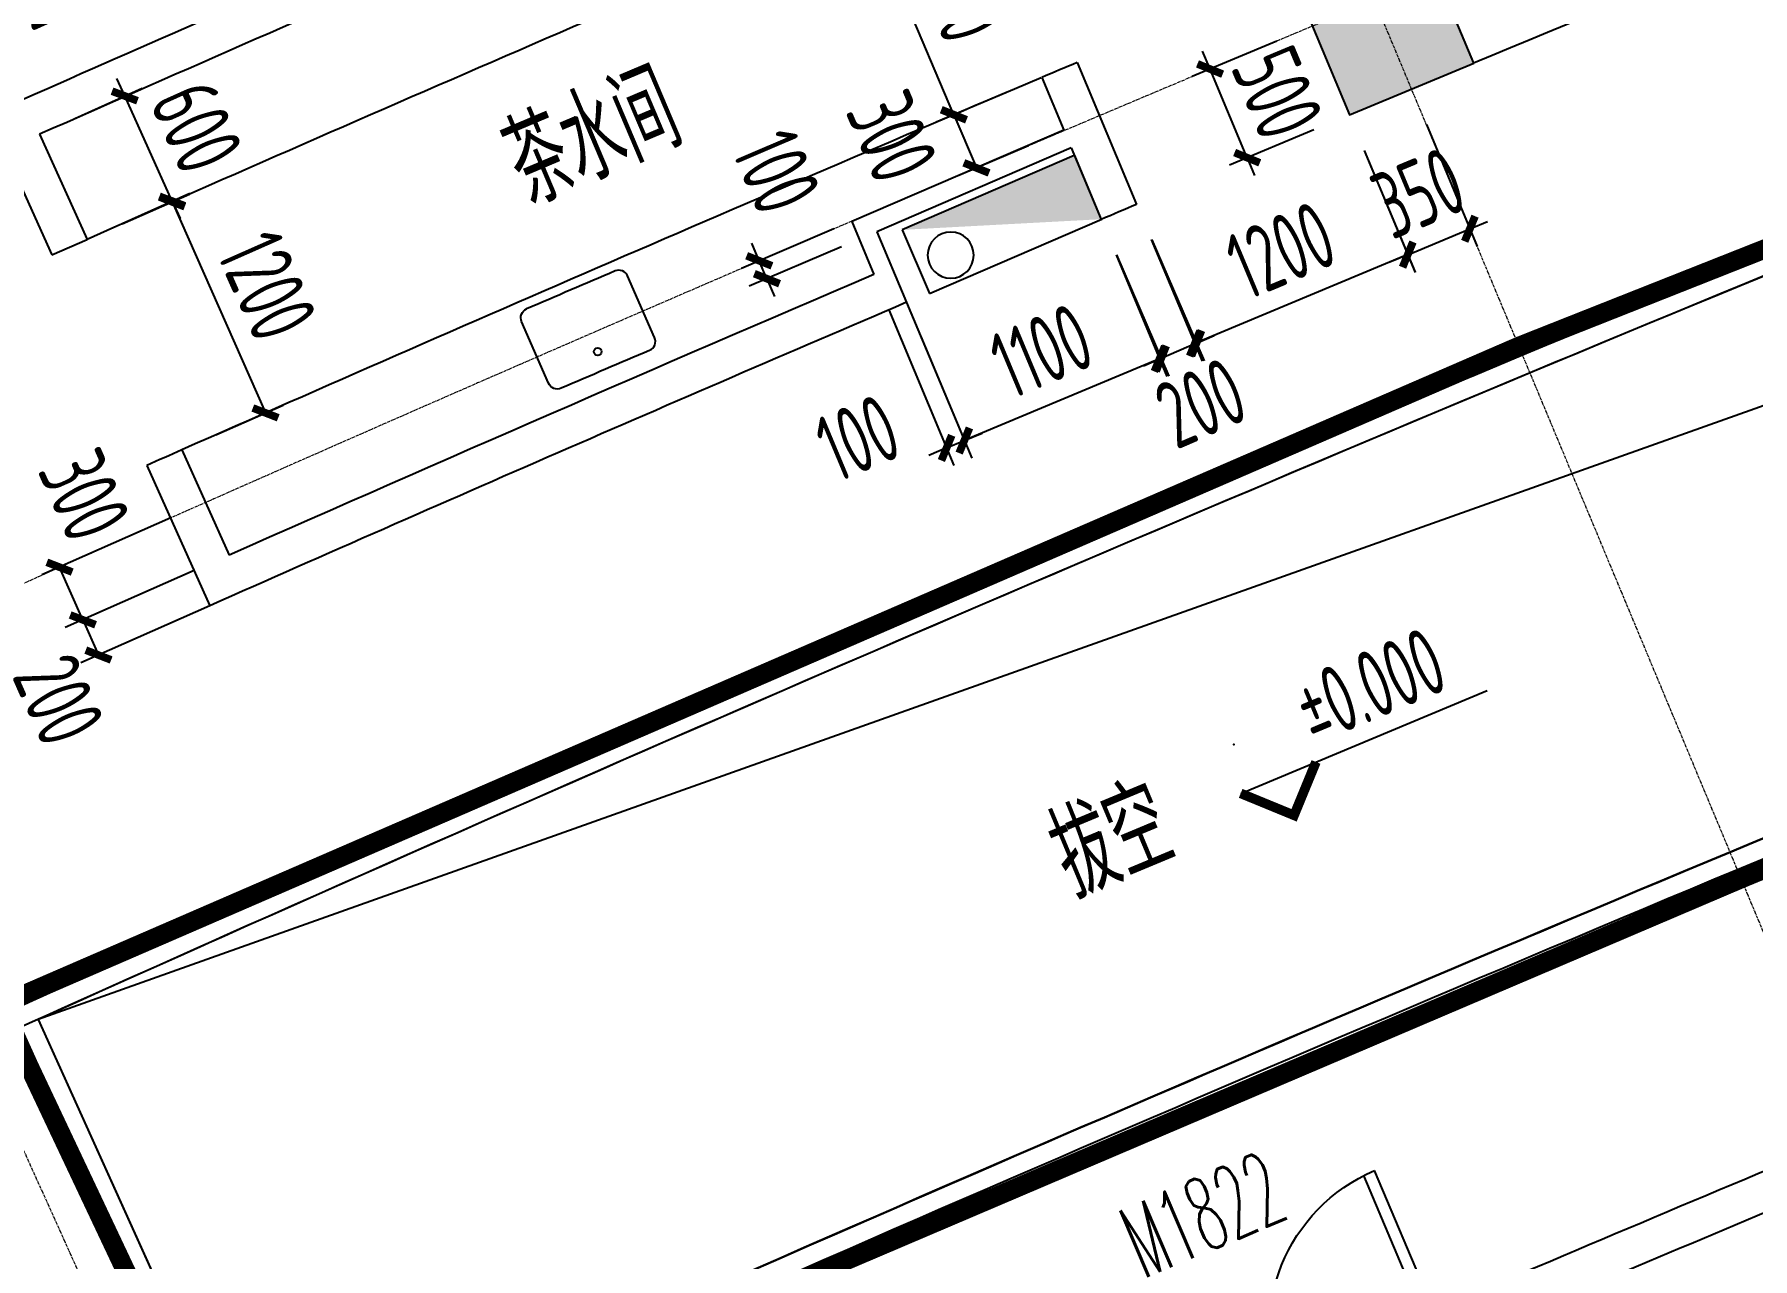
# Model space of a CAD drawing. Header units: millimetres. Extents: x 0 to 12095980, y -6694179 to 0.
# Drawn here: x 11652934 to 11661866, y -6415919 to -6409552 of the extents above; entities that cross this region are included whole.
import ezdxf
from ezdxf.enums import TextEntityAlignment as Align

# ---------------------------------------------------------------- set-up
doc = ezdxf.new("R2010")
doc.units = ezdxf.units.MM
doc.header["$LTSCALE"] = 10
for name, pattern in [('A1-RG-AXIS$0$CENTER', [50.8, 31.75, -6.35, 6.35, -6.35]), ('A1-RI-F2$0$DASHDOT', [1, 0.5, -0.25, 0, -0.25]), ('A1-RI-F2$0$HIDDEN2', [0.1875, 0.125, -0.0625])]:
    doc.linetypes.add(name, pattern=pattern)
for name, color, linetype in [('A1-RD-2F$0$A-louban', 5, 'Continuous'), ('A1-RG-AXIS$0$A-COLU-HATH', 8, 'Continuous'), ('A1-RG-AXIS$0$A-COLUMN', 7, 'Continuous'), ('A1-RG-AXIS$0$A2-RG-AXIS-150$0$A-DIMS-100', 1, 'Continuous'), ('A1-RI-F2$0$0M-防火分区、防烟分区', 30, 'A1-RI-F2$0$DASHDOT'), ('A1-RI-F2$0$0P-FE-FH-P', 41, 'A1-RI-F2$0$YJdef_FE-FH_LINE_F'), ('A1-RI-F2$0$0P-FE-HY(消火栓)', 21, 'Continuous'), ('A1-RI-F2$0$A-DIMS-1：100', 1, 'Continuous'), ('A1-RI-F2$0$A-DOOR', 32, 'Continuous'), ('A1-RI-F2$0$A-FIXT', 55, 'Continuous'), ('A1-RI-F2$0$A-FUZHUXIAN', 55, 'A1-RI-F2$0$HIDDEN2'), ('A1-RI-F2$0$A-HOLE', 2, 'Continuous'), ('A1-RI-F2$0$A-STRS-HRAL', 3, 'Continuous'), ('A1-RI-F2$0$A-SYMB', 4, 'Continuous'), ('A1-RI-F2$0$A-SYMB-NAME', 4, 'Continuous'), ('A1-RI-F2$0$A-TEXT1', 4, 'Continuous'), ('A1-RI-F2$0$A-WALL', 7, 'Continuous'), ('A1-RI-F2$0$N-SYMB-DOOR', 13, 'Continuous'), ('A1-RI-F2$0$N-SYMB-DOOR1', 13, 'Continuous'), ('A1-RI-F2$0$N-SYMB-DOOR2', 13, 'Continuous')]:
    doc.layers.add(name, color=color, linetype=linetype)
doc.layers.add('A1-RG-AXIS$0$A-GRID', color=1, linetype='A1-RG-AXIS$0$CENTER', lineweight=9)
doc.styles.add('A1-RG-AXIS$0$A2-RG-AXIS-150$0$XD2008', font='romans.shx', dxfattribs={"width": 0.7})
doc.styles.add('A1-RI-F2$0$ECADI', font='gbeitc.shx', dxfattribs={"width": 0.7, "bigfont": 'gbcbig.shx'})
doc.styles.add('A1-RI-F2$0$ECADI-SYM', font='simplex.shx', dxfattribs={"width": 0.7, "bigfont": 'hztxt.shx'})
doc.styles.add('A1-RI-F2$0$hz1', font='hzs.shx', dxfattribs={"width": 0.75, "bigfont": 'hztxt.shx'})
doc.styles.add('A1-RI-F2$0$HZTXT', font='hzs-1.shx', dxfattribs={"width": 0.7, "bigfont": 'hztxt.shx'})
doc.styles.add('A1-RI-F2$0$XD2008', font='xd-hzs.shx', dxfattribs={"width": 0.7, "bigfont": 'xd-hztxt.shx'})
doc.linetypes.add('A1-RI-F2$0$YJdef_FE-FH_LINE_F', pattern='A,4,-0.2,["F",A1-RI-F2$0$hz1,S=0.2,R=0,X=-0.1,Y=-0.1],-0.1', length=4.3)
doc.dimstyles.new('A1-RG-AXIS$0$A2-RG-AXIS-150$0$XD100', dxfattribs={"dimscale": 100, "dimtxt": 5.5, "dimasz": 1.5, "dimexe": 1, "dimexo": 2, "dimgap": 0.5, "dimtad": 1, "dimdec": 0, "dimdsep": 46, "dimtxsty": 'A1-RG-AXIS$0$A2-RG-AXIS-150$0$XD2008', "dimblk": 'A1-RG-AXIS$0$A2-RG-AXIS-150$0$_ArchTick', "dimcen": 2.5, "dimclrt": 4, "dimaunit": 1, "dimadec": 3, "dimazin": 0, "dimtfac": 1, "dimtdec": 0, "dimtix": 1, "dimtmove": 0, "dimatfit": 3, "dimfxl": 1, "dimtolj": 1, "dimtzin": 0, "dimarcsym": 0})
doc.dimstyles.new('A1-RI-F2$0$XD100$0', dxfattribs={"dimscale": 100, "dimtxt": 3.5, "dimasz": 2, "dimexe": 1, "dimexo": 2, "dimgap": 1, "dimtad": 1, "dimdec": 0, "dimdsep": 46, "dimtxsty": 'A1-RI-F2$0$XD2008', "dimblk1": 'A1-RI-F2$0$_ArchTick', "dimblk2": 'A1-RI-F2$0$_ArchTick', "dimsah": 1, "dimcen": 2.5, "dimclrd": 1, "dimclre": 1, "dimclrt": 4, "dimaunit": 1, "dimadec": 0, "dimazin": 0, "dimtfac": 1, "dimtdec": 0, "dimtix": 1, "dimtmove": 2, "dimatfit": 3, "dimfxl": 1, "dimtolj": 1, "dimtzin": 0, "dimarcsym": 0})

# ---------------------------------------------------------------- blocks, each defined once
blk = doc.blocks.new('A1-RI-F2$0$A$C18701E44')
at = {"layer": 'A1-RI-F2$0$A-FIXT'}
for points in [[(703.5, 352.4), (509.3, 643.6, 0.412128), (440.3, 657.7)], [(271.6, 8.2, -0.4126), (202.5, 22.2), (8.4, 313.4, -0.415827), (22.4, 382.9)]]:
    blk.add_lwpolyline(points, format="xyb", dxfattribs=at)
blk.add_circle((425.2, 229), 20, dxfattribs=at)
for centre, radius, start, end in [((169905.5, -257487.6), 308800, 123.283794, 123.376583), ((169905.5, -257487.6), 308350, 123.283331, 123.376225), ((661.9, 324.7), 50, 303.28333, 33.69206)]:
    blk.add_arc(centre, radius, start, end, dxfattribs=at)
blk = doc.blocks.new('A1-RI-F2$0$A1RUODIANJIAN')
at = {"layer": 'A1-RI-F2$0$A-SYMB-NAME', "linetype": 'ByBlock', "style": 'A1-RI-F2$0$XD2008', "width": 0.7}
blk.add_attdef('A1RUODIANJIAN', (11587156, -6438427.3), '', height=350, dxfattribs=at)
blk = doc.blocks.new('A1-RI-F2$0$_ArchTick')
at = {"color": 0, "linetype": 'ByBlock', "const_width": 0.4}
blk.add_lwpolyline([(-0.5, -0.5), (0.5, 0.5)], dxfattribs=at)
blk = doc.blocks.new('*D228')
at = {"layer": 'A1-RI-F2$0$A-DIMS-1：100', "color": 1, "linetype": 'ByBlock', "lineweight": -2, "transparency": 16777216}
for p, q in [((11659847.1, -6410155.9), (11660112.2, -6410789.6)), ((11658740.1, -6410618.9), (11659005.2, -6411252.7)), ((11660073.6, -6410697.4), (11658966.6, -6411160.4))]:
    blk.add_line(p, q, dxfattribs=at)
at = {"layer": 'A1-RI-F2$0$A-DIMS-1：100', "color": 1, "linetype": 'ByBlock', "lineweight": -2, "transparency": 16777216, "xscale": 100, "yscale": 100, "zscale": 100}
for p, rotation in [((11660073.6, -6410697.4), 22.6999051066917), ((11658966.6, -6411160.4), 202.6999051066917)]:
    blk.add_blockref('A1-RI-F2$0$_ArchTick', p, dxfattribs=dict(at, rotation=rotation))
at = {"layer": 'A1-RI-F2$0$A-DIMS-1：100', "color": 4, "linetype": 'ByBlock', "transparency": 16777216, "insert": (11659414, -6410675.2), "char_height": 350, "attachment_point": 5, "rotation": 22.69991, "style": 'A1-RI-F2$0$XD2008'}
blk.add_mtext('\\A1;1200', dxfattribs=at)
blk = doc.blocks.new('*D112')
at = {"layer": 'A1-RI-F2$0$A-DIMS-1：100', "color": 1, "linetype": 'ByBlock', "lineweight": -2, "transparency": 16777216}
for p, q in [((11660170, -6410021.2), (11660434.7, -6410655.7)), ((11659846.9, -6410155.9), (11660111.7, -6410790.4)), ((11660073.2, -6410698.1), (11660396.2, -6410563.4)), ((11660396.2, -6410563.4), (11660488.5, -6410524.9)), ((11660073.2, -6410698.1), (11659980.9, -6410736.6))]:
    blk.add_line(p, q, dxfattribs=at)
at = {"layer": 'A1-RI-F2$0$A-DIMS-1：100', "color": 1, "linetype": 'ByBlock', "lineweight": -2, "transparency": 16777216, "xscale": 100, "yscale": 100, "zscale": 100}
for p, rotation in [((11660396.2, -6410563.4), 202.6478681518118), ((11660073.2, -6410698.1), 22.64786815181188)]:
    blk.add_blockref('A1-RI-F2$0$_ArchTick', p, dxfattribs=dict(at, rotation=rotation))
at = {"layer": 'A1-RI-F2$0$A-DIMS-1：100', "color": 4, "linetype": 'ByBlock', "transparency": 16777216, "insert": (11660128.8, -6410377), "char_height": 350, "attachment_point": 5, "rotation": 22.64787, "style": 'A1-RI-F2$0$XD2008'}
blk.add_mtext('\\A1;350', dxfattribs=at)
blk = doc.blocks.new('*D114')
at = {"layer": 'A1-RI-F2$0$A-DIMS-1：100', "color": 1, "linetype": 'ByBlock', "lineweight": -2, "transparency": 16777216}
for p, q in [((11659392.5, -6409587.5), (11658953.4, -6409771.3)), ((11659045.7, -6409732.7), (11659007.1, -6409640.4)), ((11659238.7, -6410193.7), (11659045.7, -6409732.7)), ((11659585.4, -6410048.6), (11659146.4, -6410232.3)), ((11659238.7, -6410193.7), (11659277.3, -6410286))]:
    blk.add_line(p, q, dxfattribs=at)
at = {"layer": 'A1-RI-F2$0$A-DIMS-1：100', "color": 1, "linetype": 'ByBlock', "lineweight": -2, "transparency": 16777216, "xscale": 100, "yscale": 100, "zscale": 100}
for p, rotation in [((11659045.7, -6409732.7), 292.7129558263251), ((11659238.7, -6410193.7), 112.7129558263251)]:
    blk.add_blockref('A1-RI-F2$0$_ArchTick', p, dxfattribs=dict(at, rotation=rotation))
at = {"layer": 'A1-RI-F2$0$A-DIMS-1：100', "color": 4, "linetype": 'ByBlock', "transparency": 16777216, "insert": (11659395.9, -6409857), "char_height": 350, "attachment_point": 5, "rotation": 292.71296, "style": 'A1-RI-F2$0$XD2008'}
blk.add_mtext('\\A1;500', dxfattribs=at)
blk = doc.blocks.new('*D233')
at = {"layer": 'A1-RI-F2$0$A-DIMS-1：100', "color": 1, "linetype": 'ByBlock', "lineweight": -2, "transparency": 16777216}
for p, q in [((11657515.8, -6408751.2), (11657153.4, -6408904.9)), ((11657713.9, -6409970.6), (11657245.5, -6408865.8)), ((11657984.2, -6409856), (11657621.9, -6410009.7))]:
    blk.add_line(p, q, dxfattribs=at)
at = {"layer": 'A1-RI-F2$0$A-DIMS-1：100', "color": 1, "linetype": 'ByBlock', "lineweight": -2, "transparency": 16777216, "xscale": 100, "yscale": 100, "zscale": 100}
for p, rotation in [((11657245.5, -6408865.8), 112.9788248688541), ((11657713.9, -6409970.6), 292.9788248688541)]:
    blk.add_blockref('A1-RI-F2$0$_ArchTick', p, dxfattribs=dict(at, rotation=rotation))
at = {"layer": 'A1-RI-F2$0$A-DIMS-1：100', "color": 4, "linetype": 'ByBlock', "transparency": 16777216, "insert": (11657732.9, -6409310.9), "char_height": 350, "attachment_point": 5, "rotation": 292.97882, "style": 'A1-RI-F2$0$XD2008'}
blk.add_mtext('\\A1;1200', dxfattribs=at)
blk = doc.blocks.new('*D235')
at = {"layer": 'A1-RI-F2$0$A-DIMS-1：100', "color": 1, "linetype": 'ByBlock', "lineweight": -2, "transparency": 16777216}
for p, q in [((11657984.2, -6409856), (11657622.2, -6410009.5)), ((11657714.3, -6409970.4), (11657831.4, -6410246.8)), ((11658101.4, -6410132.4), (11657739.4, -6410285.8))]:
    blk.add_line(p, q, dxfattribs=at)
at = {"layer": 'A1-RI-F2$0$A-DIMS-1：100', "color": 1, "linetype": 'ByBlock', "lineweight": -2, "transparency": 16777216, "xscale": 100, "yscale": 100, "zscale": 100}
for p, rotation in [((11657714.3, -6409970.4), 112.9731299337247), ((11657831.4, -6410246.8), 292.9731299337247)]:
    blk.add_blockref('A1-RI-F2$0$_ArchTick', p, dxfattribs=dict(at, rotation=rotation))
at = {"layer": 'A1-RI-F2$0$A-DIMS-1：100', "color": 4, "linetype": 'ByBlock', "transparency": 16777216, "insert": (11657392.3, -6410084.4), "char_height": 350, "attachment_point": 5, "rotation": 292.97313, "style": 'A1-RI-F2$0$XD2008'}
blk.add_mtext('\\A1;300', dxfattribs=at)
blk = doc.blocks.new('*D236')
at = {"layer": 'A1-RI-F2$0$A-DIMS-1：100', "color": 1, "linetype": 'ByBlock', "lineweight": -2, "transparency": 16777216}
for p, q in [((11653764.6, -6412341.4), (11653095, -6412637.8)), ((11653845.5, -6412524.3), (11653175.9, -6412820.7)), ((11653186.4, -6412597.3), (11653267.4, -6412780.2))]:
    blk.add_line(p, q, dxfattribs=at)
at = {"layer": 'A1-RI-F2$0$A-DIMS-1：100', "color": 1, "linetype": 'ByBlock', "lineweight": -2, "transparency": 16777216, "xscale": 100, "yscale": 100, "zscale": 100}
for p, rotation in [((11653186.4, -6412597.3), 113.8754488743061), ((11653267.4, -6412780.2), 293.8754488743061)]:
    blk.add_blockref('A1-RI-F2$0$_ArchTick', p, dxfattribs=dict(at, rotation=rotation))
at = {"layer": 'A1-RI-F2$0$A-DIMS-1：100', "color": 4, "linetype": 'ByBlock', "transparency": 16777216, "insert": (11653060.7, -6413013), "char_height": 350, "attachment_point": 5, "rotation": 293.87545, "style": 'A1-RI-F2$0$XD2008'}
blk.add_mtext('\\A1;200', dxfattribs=at)
blk = doc.blocks.new('*D237')
at = {"layer": 'A1-RI-F2$0$A-DIMS-1：100', "color": 1, "linetype": 'ByBlock', "lineweight": -2, "transparency": 16777216}
for p, q in [((11653643.3, -6412067.3), (11652973.6, -6412363.6)), ((11653186.4, -6412597.3), (11653065.1, -6412323.2)), ((11653764.6, -6412341.4), (11653095, -6412637.8))]:
    blk.add_line(p, q, dxfattribs=at)
at = {"layer": 'A1-RI-F2$0$A-DIMS-1：100', "color": 1, "linetype": 'ByBlock', "lineweight": -2, "transparency": 16777216, "xscale": 100, "yscale": 100, "zscale": 100}
for p, rotation in [((11653065.1, -6412323.2), 113.8754489476685), ((11653186.4, -6412597.3), 293.8754489476685)]:
    blk.add_blockref('A1-RI-F2$0$_ArchTick', p, dxfattribs=dict(at, rotation=rotation))
at = {"layer": 'A1-RI-F2$0$A-DIMS-1：100', "color": 4, "linetype": 'ByBlock', "transparency": 16777216, "insert": (11653194.6, -6411948.4), "char_height": 350, "attachment_point": 5, "rotation": 293.87545, "style": 'A1-RI-F2$0$XD2008'}
blk.add_mtext('\\A1;300', dxfattribs=at)
blk = doc.blocks.new('*D239')
at = {"layer": 'A1-RI-F2$0$A-DIMS-1：100', "color": 1, "linetype": 'ByBlock', "lineweight": -2, "transparency": 16777216}
for p, q in [((11653144, -6409990.1), (11653495.3, -6409831.8)), ((11653404.1, -6409872.9), (11653363.1, -6409781.7)), ((11653650.4, -6410419.5), (11653404.1, -6409872.9)), ((11653390.3, -6410536.7), (11653741.6, -6410378.4)), ((11653650.4, -6410419.5), (11653691.5, -6410510.6))]:
    blk.add_line(p, q, dxfattribs=at)
at = {"layer": 'A1-RI-F2$0$A-DIMS-1：100', "color": 1, "linetype": 'ByBlock', "lineweight": -2, "transparency": 16777216, "xscale": 100, "yscale": 100, "zscale": 100}
for p, rotation in [((11653404.1, -6409872.9), 294.2530138336987), ((11653650.4, -6410419.5), 114.2530138336986)]:
    blk.add_blockref('A1-RI-F2$0$_ArchTick', p, dxfattribs=dict(at, rotation=rotation))
at = {"layer": 'A1-RI-F2$0$A-DIMS-1：100', "color": 4, "linetype": 'ByBlock', "transparency": 16777216, "insert": (11653778, -6410033.2), "char_height": 350, "attachment_point": 5, "rotation": 294.25301, "style": 'A1-RI-F2$0$XD2008'}
blk.add_mtext('\\A1;600', dxfattribs=at)
blk = doc.blocks.new('*D240')
at = {"layer": 'A1-RI-F2$0$A-DIMS-1：100', "color": 1, "linetype": 'ByBlock', "lineweight": -2, "transparency": 16777216}
for p, q in [((11653390.8, -6410537.9), (11653741.3, -6410382.7)), ((11653649.9, -6410423.2), (11654135.8, -6411520.9)), ((11653876.7, -6411635.6), (11654227.2, -6411480.4))]:
    blk.add_line(p, q, dxfattribs=at)
at = {"layer": 'A1-RI-F2$0$A-DIMS-1：100', "color": 1, "linetype": 'ByBlock', "lineweight": -2, "transparency": 16777216, "xscale": 100, "yscale": 100, "zscale": 100}
for p, rotation in [((11653649.9, -6410423.2), 113.8776361080659), ((11654135.8, -6411520.9), 293.8776361080659)]:
    blk.add_blockref('A1-RI-F2$0$_ArchTick', p, dxfattribs=dict(at, rotation=rotation))
at = {"layer": 'A1-RI-F2$0$A-DIMS-1：100', "color": 4, "linetype": 'ByBlock', "transparency": 16777216, "insert": (11654144.3, -6410860.7), "char_height": 350, "attachment_point": 5, "rotation": 293.87764, "style": 'A1-RI-F2$0$XD2008'}
blk.add_mtext('\\A1;1200', dxfattribs=at)
blk = doc.blocks.new('A1-RI-F2$0$A1wenzi')
at = {"layer": 'A1-RI-F2$0$A-SYMB-NAME', "linetype": 'ByBlock', "style": 'A1-RI-F2$0$HZTXT', "width": 0.7}
blk.add_attdef('行政办公', (11600457.2, -6454949.2), '', height=350, dxfattribs=at)
blk = doc.blocks.new('A1-RI-F2$0$ECADI-TAG-HGHT（国标）')
at = {"color": 1}
blk.add_line((-2.121, 2.121), (11.768, 2.121), dxfattribs=at)
at = {"color": 1, "const_width": 0.5}
blk.add_lwpolyline([(-2.121, 2.121), (0, 0), (2.121, 2.121)], dxfattribs=at)
at = {"color": 1}
blk.add_point((-1.481, 4.6), dxfattribs=at)
at = {"style": 'A1-RI-F2$0$XD2008', "width": 0.7}
blk.add_attdef('FL', text='', height=3, dxfattribs=at).set_placement((-2.689, 2.967), align=Align.RIGHT)
for tag, p in [('F.F.L.', (2.284, 2.967)), ('T.O.S.', (2.284, -1.104))]:
    blk.add_attdef(tag, p, '', height=3, dxfattribs=at)
blk = doc.blocks.new('*D296')
at = {"layer": 'A1-RI-F2$0$A-DIMS-1：100', "color": 1, "linetype": 'ByBlock', "lineweight": -2, "transparency": 16777216}
for p, q in [((11652797.3, -6409707.5), (11652761.3, -6409627.4)), ((11652615, -6409789.7), (11652578.9, -6409709.6)), ((11652802.3, -6409718.6), (11652620, -6409800.8))]:
    blk.add_line(p, q, dxfattribs=at)
at = {"layer": 'A1-RI-F2$0$A-DIMS-1：100', "color": 1, "linetype": 'ByBlock', "lineweight": -2, "transparency": 16777216, "xscale": 100, "yscale": 100, "zscale": 100}
for p, rotation in [((11652802.3, -6409718.6), 24.2523661016138), ((11652620, -6409800.8), 204.2523661016138)]:
    blk.add_blockref('A1-RI-F2$0$_ArchTick', p, dxfattribs=dict(at, rotation=rotation))
at = {"layer": 'A1-RI-F2$0$A-DIMS-1：100', "color": 4, "linetype": 'ByBlock', "transparency": 16777216, "insert": (11653037.4, -6409292.1), "char_height": 350, "attachment_point": 5, "rotation": 24.25237, "style": 'A1-RI-F2$0$XD2008'}
blk.add_mtext('\\A1;200', dxfattribs=at)
blk = doc.blocks.new('A1-RD-2F')
at = {"layer": 'A1-RD-2F$0$A-louban'}
blk.add_lwpolyline([(11669661, -6410633.4), (11668693.3, -6408112.8, 0.014049), (11652817.9, -6414736.6), (11653928.7, -6417197.6, -0.014047)], format="xyb", close=True, dxfattribs=at)
blk = doc.blocks.new('A1-RI-F2$0$112')
at = {"layer": 'A1-RI-F2$0$0P-FE-HY(消火栓)'}
for p, q in [((-1145150.6, 724087.8), (-1144188.2, 723931.7)), ((-1144188.2, 723931.7), (-1144245.9, 723576.3)), ((-1144245.9, 723576.3), (-1145208.3, 723732.5))]:
    blk.add_line(p, q, dxfattribs=at)
blk.add_circle((-1144401.2, 723742.7), 120, dxfattribs=at)
blk.add_solid([(-1144188.2, 723931.7), (-1145150.6, 724087.8), (-1145208.3, 723732.5)], dxfattribs=at)
blk = doc.blocks.new('A1-RG-AXIS$0$A2-RG-AXIS-150$0$_ArchTick')
at = {"color": 0, "linetype": 'ByBlock', "const_width": 0.4}
blk.add_lwpolyline([(-0.5, -0.5), (0.5, 0.5)], dxfattribs=at)
blk = doc.blocks.new('*D722')
at = {"layer": 'A1-RG-AXIS$0$A2-RG-AXIS-150$0$A-DIMS-100', "color": 0, "lineweight": -2, "ltscale": 3, "transparency": 16777216}
for p, q in [((11670910, -6387267.3), (11670915.9, -6387284)), ((11580897.2, -6435951), (11580908, -6435965))]:
    blk.add_line(p, q, dxfattribs=at)
blk.add_arc((11778731.9, -6694178.6), 325182.4, 109.357031, 127.456634, dxfattribs=at)
at = {"layer": 'A1-RG-AXIS$0$A2-RG-AXIS-150$0$A-DIMS-100', "color": 0, "lineweight": -2, "ltscale": 3, "transparency": 16777216, "xscale": 150, "yscale": 150, "zscale": 150}
for p, rotation in [((11670949, -6387378.3), 19.35703132825471), ((11580968.8, -6436044.4), 217.4566338573137)]:
    blk.add_blockref('A1-RG-AXIS$0$A2-RG-AXIS-150$0$_ArchTick', p, dxfattribs=dict(at, rotation=rotation))
at = {"layer": 'A1-RG-AXIS$0$A2-RG-AXIS-150$0$A-DIMS-100', "color": 4, "ltscale": 3, "transparency": 16777216, "insert": (11623903.2, -6407910.6), "char_height": 375, "attachment_point": 5, "rotation": 28.40683, "style": 'A1-RG-AXIS$0$A2-RG-AXIS-150$0$XD2008'}
blk.add_mtext('\\A1;18°5\'59"', dxfattribs=at)
blk = doc.blocks.new('A1-RG-AXIS$0$colu')
at = {"layer": 'A1-RG-AXIS$0$A-COLU-HATH', "linetype": 'ByBlock'}
h = blk.add_hatch(color=256, dxfattribs=at)
h.paths.add_polyline_path([(11591264.2, -6433838.8), (11591158.5, -6433556.8), (11590222.1, -6433907.7), (11590399.9, -6434382.1)])
h.paths.add_polyline_path([(11582705.6, -6437301.3), (11582516, -6436795.2), (11581579.6, -6437146.1), (11581701, -6437474.4)])
h.paths.add_polyline_path([(11590471.6, -6449023.6), (11591079.8, -6449817.4), (11591635.4, -6449391.7), (11591027.3, -6448597.9)])
h.paths.add_polyline_path([(11597647.1, -6443800.1), (11598173.7, -6444529.9), (11598741.4, -6444120.4), (11598214.8, -6443390.5)])
h.paths.add_polyline_path([(11585545.5, -6442593.7), (11586153.7, -6443387.5), (11586709.3, -6442961.8), (11586101.2, -6442168)])
h.paths.add_polyline_path([(11592849.2, -6437150.3), (11593375.8, -6437880.2), (11593943.4, -6437470.6), (11593416.8, -6436740.7)])
h.paths.add_polyline_path([(11606394.6, -6455923.8), (11606921.2, -6456653.6), (11607488.9, -6456244), (11606962.3, -6455514.2)])
h.paths.add_polyline_path([(11601625.9, -6449314.5), (11602152.5, -6450044.4), (11602720.2, -6449634.8), (11602193.6, -6448905)])
edge = h.paths.add_edge_path()
edge.add_arc((11595249.5, -6454684.4), 425, 0, 360)
edge = h.paths.add_edge_path()
edge.add_arc((11600175.9, -6461114.9), 425, 0, 360)
h.paths.add_polyline_path([(11613306.9, -6451073.5), (11613812.4, -6451818.2), (11614391.5, -6451425.1), (11613886.1, -6450680.4)])
h.paths.add_polyline_path([(11620355.7, -6446423.7), (11620839.5, -6447182.6), (11621429.7, -6446806.3), (11620945.9, -6446047.4)])
h.paths.add_polyline_path([(11615974.2, -6439551.7), (11616458.1, -6440310.5), (11617048.3, -6439934.2), (11616564.5, -6439175.3)])
h.paths.add_polyline_path([(11608730, -6444330.1), (11609235.4, -6445074.8), (11609814.6, -6444681.6), (11609309.2, -6443937)])
h.paths.add_polyline_path([(11600306.1, -6431918.8), (11600811.6, -6432663.5), (11601390.7, -6432270.4), (11600885.3, -6431525.7)])
h.paths.add_polyline_path([(11607910.2, -6426903.7), (11608394.1, -6427662.5), (11608984.3, -6427286.2), (11608500.5, -6426527.3)])
h.paths.add_polyline_path([(11630302.3, -6423284.6), (11630692.9, -6423982.7), (11631129.2, -6423738.6), (11630738.6, -6423040.4)])
h.paths.add_polyline_path([(11626248.1, -6416039.2), (11626638.7, -6416737.4), (11627075.1, -6416493.2), (11626684.4, -6415795.1)])
h.paths.add_polyline_path([(11627535, -6441978.3), (11627996.9, -6442750.7), (11628597.7, -6442391.5), (11628135.8, -6441619.1)])
h.paths.add_polyline_path([(11634839, -6437740.8), (11635278.5, -6438526.2), (11635889.4, -6438184.4), (11635449.9, -6437399)])
h.paths.add_polyline_path([(11615655.2, -6422108.9), (11616117.1, -6422881.3), (11616717.9, -6422522.1), (11616256, -6421749.7)])
h.paths.add_polyline_path([(11619863.2, -6429146.9), (11620325, -6429919.3), (11620925.8, -6429560.1), (11620464, -6428787.6)])
h.paths.add_polyline_path([(11630859.3, -6430628.5), (11631298.8, -6431413.9), (11631909.7, -6431072.1), (11631470.2, -6430286.7)])
h.paths.add_polyline_path([(11627538.8, -6424694.4), (11627978.3, -6425479.8), (11628589.1, -6425138), (11628149.7, -6424352.6)])
h.paths.add_polyline_path([(11623352.7, -6434983.2), (11623814.5, -6435755.7), (11624415.3, -6435396.5), (11623953.5, -6434624)])
h.paths.add_polyline_path([(11623534.7, -6417538.5), (11623974.1, -6418323.9), (11624585, -6417982.1), (11624145.5, -6417196.7)])
h.paths.add_polyline_path([(11635339.1, -6420464.1), (11635755.9, -6421261.8), (11636376.3, -6420937.7), (11635959.6, -6420140)])
h.paths.add_polyline_path([(11645506.5, -6407137.9), (11645842, -6407864.2), (11645388.1, -6408073.9), (11645052.6, -6407347.6)])
h.paths.add_polyline_path([(11648218.5, -6414201.1), (11648554, -6414927.4), (11649007.9, -6414717.7), (11648672.4, -6413991.5)])
h.paths.add_polyline_path([(11649797, -6429903.6), (11650190.6, -6430712.9), (11650820.1, -6430406.7), (11650426.4, -6429597.4)])
h.paths.add_polyline_path([(11632162.7, -6412872.3), (11631542.2, -6413196.4), (11632283.1, -6414614.6), (11632903.5, -6414290.4)])
h.paths.add_polyline_path([(11648552.6, -6404922.5), (11647914.6, -6405210.5), (11648572.8, -6406668.9), (11649210.9, -6406380.9)])
h.paths.add_polyline_path([(11638487.9, -6426491.2), (11638904.6, -6427288.9), (11639525, -6426964.7), (11639108.3, -6426167.1)])
h.paths.add_polyline_path([(11646232.1, -6422574.6), (11646625.7, -6423383.9), (11647255.2, -6423077.7), (11646861.6, -6422268.4)])
h.paths.add_polyline_path([(11643257.7, -6416459.6), (11643651.4, -6417268.9), (11644280.8, -6416962.8), (11643887.2, -6416153.4)])
edge = h.paths.add_edge_path()
edge.add_arc((11640554, -6410100.5), 425, 0, 360)
h.paths.add_polyline_path([(11642261.7, -6433714.8), (11642678.5, -6434512.5), (11643298.9, -6434188.4), (11642882.2, -6433390.7)])
h.paths.add_polyline_path([(11657438.5, -6426310.3), (11657808.8, -6427130.6), (11658446.8, -6426842.6), (11658076.5, -6426022.3)])
h.paths.add_polyline_path([(11654085.6, -6418882), (11654455.8, -6419702.3), (11655093.8, -6419414.3), (11654723.6, -6418594)])
h.paths.add_polyline_path([(11659423.4, -6409140.7), (11659769.9, -6409971.3), (11660416, -6409701.8), (11660069.4, -6408871.2)])
h.paths.add_polyline_path([(11651288, -6412684.1), (11651658.2, -6413504.4), (11652296.3, -6413216.4), (11651926, -6412396.1)])
h.paths.add_polyline_path([(11672567.5, -6404094.9), (11672841.4, -6404846.5), (11673311.2, -6404675.2), (11673037.2, -6403923.6)])
h.paths.add_polyline_path([(11669749.3, -6396288.4), (11670092.2, -6397229.1), (11670561.8, -6397057.7), (11670219.1, -6396117.2)])
h.paths.add_polyline_path([(11678236.4, -6409177.5), (11678567.9, -6410121), (11679228.3, -6409889), (11678896.8, -6408945.5)])
h.paths.add_polyline_path([(11675949.4, -6402667.6), (11676280.8, -6403611.1), (11676941.3, -6403379), (11676609.8, -6402435.6)])
h.paths.add_polyline_path([(11662041.8, -6415416.4), (11662388.4, -6416247), (11663034.4, -6415977.4), (11662687.8, -6415146.8)])
h.paths.add_polyline_path([(11670094.3, -6412180.7), (11670416.9, -6413020.9), (11671070.4, -6412770), (11670747.8, -6411929.8)])
h.paths.add_polyline_path([(11656265.8, -6401573.1), (11656650.9, -6402495.9), (11657296.9, -6402226.4), (11656911.8, -6401303.5)])
h.paths.add_polyline_path([(11664718.2, -6398177.2), (11665076.6, -6399110.8), (11665730.1, -6398859.9), (11665371.7, -6397926.3)])
h.paths.add_polyline_path([(11667657.1, -6405832.5), (11667979.7, -6406672.7), (11668633.2, -6406421.8), (11668310.6, -6405581.6)])
h.paths.add_polyline_path([(11673264.6, -6395025.5), (11673596.1, -6395968.9), (11674256.5, -6395736.9), (11673925, -6394793.5)])
edge = h.paths.add_edge_path()
edge.add_arc((11681417.1, -6417175.4), 425, 0, 360)
h.paths.add_polyline_path([(11673015.3, -6419789.2), (11673337.9, -6420629.5), (11673991.4, -6420378.6), (11673668.8, -6419538.4)])
h.paths.add_polyline_path([(11665180.1, -6422937.9), (11665526.7, -6423768.5), (11666172.7, -6423499), (11665826.1, -6422668.4)])
at = {"layer": 'A1-RG-AXIS$0$A-COLUMN'}
blk.add_lwpolyline([(11659423.4, -6409140.7), (11659769.9, -6409971.3), (11660416, -6409701.8), (11660069.4, -6408871.2)], close=True, dxfattribs=at)
blk = doc.blocks.new('*D555')
at = {"layer": 'A1-RI-F2$0$A-DIMS-1：100', "color": 1, "linetype": 'ByBlock', "lineweight": -2, "transparency": 16777216}
for p, q in [((11658743.1, -6410620.5), (11659014.8, -6411250.3)), ((11658559.5, -6410699.7), (11658831.1, -6411329.5)), ((11658975.1, -6411158.4), (11658791.5, -6411237.7)), ((11658975.1, -6411158.4), (11659067, -6411118.8)), ((11658791.5, -6411237.7), (11658699.7, -6411277.3))]:
    blk.add_line(p, q, dxfattribs=at)
at = {"layer": 'A1-RI-F2$0$A-DIMS-1：100', "color": 1, "linetype": 'ByBlock', "lineweight": -2, "transparency": 16777216, "xscale": 100, "yscale": 100, "zscale": 100}
for p, rotation in [((11658975.1, -6411158.4), 203.3324369536795), ((11658791.5, -6411237.7), 23.33243695367949)]:
    blk.add_blockref('A1-RI-F2$0$_ArchTick', p, dxfattribs=dict(at, rotation=rotation))
at = {"layer": 'A1-RI-F2$0$A-DIMS-1：100', "color": 4, "linetype": 'ByBlock', "transparency": 16777216, "insert": (11658997.3, -6411469), "char_height": 350, "attachment_point": 5, "rotation": 23.33244, "style": 'A1-RI-F2$0$XD2008'}
blk.add_mtext('\\A1;200', dxfattribs=at)
blk = doc.blocks.new('*D556')
at = {"layer": 'A1-RI-F2$0$A-DIMS-1：100', "color": 1, "linetype": 'ByBlock', "lineweight": -2, "transparency": 16777216}
for p, q in [((11658556.9, -6410699.4), (11658821.7, -6411332.2)), ((11657542.1, -6411123.9), (11657806.9, -6411756.7)), ((11658783.1, -6411240), (11657768.3, -6411664.5))]:
    blk.add_line(p, q, dxfattribs=at)
at = {"layer": 'A1-RI-F2$0$A-DIMS-1：100', "color": 1, "linetype": 'ByBlock', "lineweight": -2, "transparency": 16777216, "xscale": 100, "yscale": 100, "zscale": 100}
for p, rotation in [((11658783.1, -6411240), 22.69990510670353), ((11657768.3, -6411664.5), 202.6999051067035)]:
    blk.add_blockref('A1-RI-F2$0$_ArchTick', p, dxfattribs=dict(at, rotation=rotation))
at = {"layer": 'A1-RI-F2$0$A-DIMS-1：100', "color": 4, "linetype": 'ByBlock', "transparency": 16777216, "insert": (11658169.5, -6411198.5), "char_height": 350, "attachment_point": 5, "rotation": 22.69991, "style": 'A1-RI-F2$0$XD2008'}
blk.add_mtext('\\A1;1100', dxfattribs=at)
blk = doc.blocks.new('*D557')
at = {"layer": 'A1-RI-F2$0$A-DIMS-1：100', "color": 1, "linetype": 'ByBlock', "lineweight": -2, "transparency": 16777216}
for p, q in [((11657375.8, -6410985.4), (11657714.6, -6411795.3)), ((11657468, -6410946.8), (11657806.9, -6411756.7)), ((11657768.3, -6411664.5), (11657860.5, -6411625.9)), ((11657676, -6411703.1), (11657583.8, -6411741.7)), ((11657676, -6411703.1), (11657768.3, -6411664.5))]:
    blk.add_line(p, q, dxfattribs=at)
at = {"layer": 'A1-RI-F2$0$A-DIMS-1：100', "color": 1, "linetype": 'ByBlock', "lineweight": -2, "transparency": 16777216, "xscale": 100, "yscale": 100, "zscale": 100}
for p, rotation in [((11657676, -6411703.1), 22.69990510648067), ((11657768.3, -6411664.5), 202.6999051064807)]:
    blk.add_blockref('A1-RI-F2$0$_ArchTick', p, dxfattribs=dict(at, rotation=rotation))
at = {"layer": 'A1-RI-F2$0$A-DIMS-1：100', "color": 4, "linetype": 'ByBlock', "transparency": 16777216, "insert": (11657214.4, -6411651.3), "char_height": 350, "attachment_point": 5, "rotation": 22.69991, "style": 'A1-RI-F2$0$XD2008'}
blk.add_mtext('\\A1;100', dxfattribs=at)
blk = doc.blocks.new('*D558')
at = {"layer": 'A1-RI-F2$0$A-DIMS-1：100', "color": 1, "linetype": 'ByBlock', "lineweight": -2, "transparency": 16777216}
for p, q in [((11657090.2, -6410563.9), (11656610.6, -6410769.2)), ((11657130.1, -6410657.2), (11656650.5, -6410862.5)), ((11656702.5, -6410729.9), (11656663.2, -6410637.9)), ((11656742.4, -6410823.1), (11656702.5, -6410729.9)), ((11656742.4, -6410823.1), (11656781.8, -6410915.1))]:
    blk.add_line(p, q, dxfattribs=at)
at = {"layer": 'A1-RI-F2$0$A-DIMS-1：100', "color": 1, "linetype": 'ByBlock', "lineweight": -2, "transparency": 16777216, "xscale": 100, "yscale": 100, "zscale": 100}
for p, rotation in [((11656702.5, -6410729.9), 293.1721510293689), ((11656742.4, -6410823.1), 113.1721510293689)]:
    blk.add_blockref('A1-RI-F2$0$_ArchTick', p, dxfattribs=dict(at, rotation=rotation))
at = {"layer": 'A1-RI-F2$0$A-DIMS-1：100', "color": 4, "linetype": 'ByBlock', "transparency": 16777216, "insert": (11656792.2, -6410266.9), "char_height": 350, "attachment_point": 5, "rotation": 293.17215, "style": 'A1-RI-F2$0$XD2008'}
blk.add_mtext('\\A1;100', dxfattribs=at)
blk = doc.blocks.new('A1-RI-F2$0$1500')
at = {"layer": 'A1-RI-F2$0$A-DOOR'}
for p, q in [((0, 100), (0, 850)), ((51.4, 100), (51.4, 848.2)), ((1448.6, 100), (1448.6, 848.2)), ((1500, 100), (1500, 850)), ((0, 100), (51.4, 100)), ((1500, 100), (1448.6, 100))]:
    blk.add_line(p, q, dxfattribs=at)
for centre, start, end in [((0, 100), 0, 90), ((1500, 100), 90, 180)]:
    blk.add_arc(centre, 750, start, end, dxfattribs=at)
blk = doc.blocks.new('A1-RI-F2$0$mc')
at = {"layer": 'A1-RI-F2$0$N-SYMB-DOOR', "style": 'A1-RI-F2$0$ECADI-SYM', "width": 0.7}
for tag, p in [('门窗主编号1', (55.7, -311.3)), ('门窗主编号2', (667.6, -311.3))]:
    blk.add_attdef(tag, p, '', height=180, dxfattribs=at)
at = {"layer": 'A1-RI-F2$0$N-SYMB-DOOR', "style": 'A1-RI-F2$0$ECADI-SYM', "width": 0.7, "flags": 1}
for tag, p in [('洞口尺寸(宽X高)', (55.6, -717.2)), ('备注', (57.1, -921.2))]:
    blk.add_attdef(tag, p, '', height=180, dxfattribs=at)
at = {"layer": 'A1-RI-F2$0$N-SYMB-DOOR1', "style": 'A1-RI-F2$0$ECADI-SYM', "width": 0.7}
blk.add_attdef('门窗辅编号1', (55.7, -516.1), '', height=180, dxfattribs=at)
at = {"layer": 'A1-RI-F2$0$N-SYMB-DOOR2', "style": 'A1-RI-F2$0$ECADI-SYM', "width": 0.7}
blk.add_attdef('门窗辅编号2', (311.5, -516.1), '', height=180, dxfattribs=at)
blk = doc.blocks.new('A1-RG-AXIS')
at = {"layer": 'A1-RG-AXIS$0$A-GRID', "linetype": 'A1-RG-AXIS$0$CENTER', "ltscale": 0.05}
blk.add_lwpolyline([(11682866.1, -6392336.6, 0.10373), (11569674.9, -6456283.6, 0.10373)], format="xyb", dxfattribs=at)
for points in [[(11669336.1, -6431989.7), (11653315.8, -6393593.7)], [(11644736.5, -6397318.9), (11661852.7, -6435239)]]:
    blk.add_lwpolyline(points, dxfattribs=at)
at = {"layer": 'A1-RG-AXIS$0$A-GRID', "ltscale": 0.05}
blk.add_lwpolyline([(11690526.8, -6414141.5, 0.104527), (11584753.6, -6473784.9)], format="xyb", dxfattribs=at)
at = {"layer": 'A1-RG-AXIS$0$A-GRID', "linetype": 'A1-RG-AXIS$0$CENTER', "ltscale": 0.05}
blk.add_arc((11778731.9, -6694178.6), 308600, 107.574373, 131.323037, dxfattribs=at)
at = {"layer": 'A1-RG-AXIS$0$A-GRID', "ltscale": 0.05}
blk.add_arc((11778731.9, -6694178.6), 301700, 107.53359, 131.336201, dxfattribs=at)
at = {"layer": 'A1-RG-AXIS$0$A-COLU-HATH', "linetype": 'ByBlock'}
blk.add_blockref('A1-RG-AXIS$0$colu', (0, 0), dxfattribs=at)
at = {"layer": 'A1-RG-AXIS$0$A2-RG-AXIS-150$0$A-DIMS-100', "ltscale": 3}
dim = blk.add_angular_dim_3p(base=(11639299.9, -6400406.2), center=(11778731.9, -6694178.6), p1=(11670976.3, -6387456), p2=(11581018.9, -6436109.7), dimstyle='A1-RG-AXIS$0$A2-RG-AXIS-150$0$XD100', override={"dimtxt": 3.75, "dimadec": 4}, dxfattribs=at)
dim.commit()
dim.dimension.update_dxf_attribs({"geometry": '*D722', "text_midpoint": (11623903.2, -6407910.6)})
blk = doc.blocks.new('A1-RI-F2')
at = {"layer": 'A1-RI-F2$0$0M-防火分区、防烟分区', "const_width": 100}
blk.add_lwpolyline([(11654015.4, -6417268), (11652756.1, -6414599.8), (11660651.3, -6411174.8), (11665799.3, -6409135.1), (11668639.5, -6407972.6), (11669714.7, -6410773.3), (11665735, -6412318.5), (11661806.5, -6413943.4), (11654015.4, -6417268)], dxfattribs=at)
at = {"layer": 'A1-RI-F2$0$A-FIXT'}
for centre, radius, start, end in [((11781892.5, -6701553.5), 318123.8, 112.977257, 113.860497), ((11778731.9, -6694178.6), 308900.2, 112.97313, 113.876181)]:
    blk.add_arc(centre, radius, start, end, dxfattribs=at)
at = {"layer": 'A1-RI-F2$0$A-FUZHUXIAN', "ltscale": 15}
blk.add_lwpolyline([(11697385.2, -6408952.1, 0.0115), (11684356.2, -6412994.1), (11685659.5, -6416881.5, 0.084561), (11599102.5, -6463333.2), (11592167, -6454412), (11594287.7, -6452776.4, 0), (11592699.6, -6450703.6, 0.01703), (11576443.9, -6463978.8), (11589775.5, -6479462.1, -0.111917), (11700888.4, -6418975.6, -0.111917)], format="xyb", dxfattribs=at)
at = {"layer": 'A1-RI-F2$0$A-HOLE'}
blk.add_lwpolyline([(11654065.4, -6417135.8, -0.013784), (11669520.9, -6410687.2), (11668553.2, -6408166.6, 0.013789), (11652954.6, -6414674.9)], format="xyb", close=True, dxfattribs=at)
blk.add_lwpolyline([(11669520.9, -6410687.2), (11667216.3, -6409600.7), (11652954.6, -6414674.9)], dxfattribs=at)
at = {"layer": 'A1-RI-F2$0$A-STRS-HRAL', "ltscale": 0.25}
for p, q in [((11652756.1, -6414599.8), (11653990.3, -6417334.2)), ((11652822.3, -6414624.8), (11654015.4, -6417268)), ((11652954.6, -6414674.9), (11654065.4, -6417135.8))]:
    blk.add_line(p, q, dxfattribs=at)
for radius, start, end in [(306650, 111.039819, 114.255917), (306600, 111.049168, 114.246567), (306500, 111.067877, 114.227858), (303700, 111.049614, 114.24612), (303800, 111.068459, 114.227275), (303650, 111.040188, 114.255546)]:
    blk.add_arc((11778731.9, -6694178.6), radius, start, end, dxfattribs=at)
at = {"layer": 'A1-RI-F2$0$A-WALL', "linetype": 'ByBlock'}
for p, q in [((11652121.8, -6408695), (11653024.4, -6410698.5)), ((11658355.2, -6409698.8), (11658663.9, -6410436.8)), ((11658171, -6409776.8), (11658285.5, -6410050.5)), ((11652961.6, -6410072.2), (11653207.9, -6410618.8)), ((11658285.2, -6410050.7), (11657183.6, -6410525.8)), ((11658323.8, -6410142.9), (11657314, -6410578.5)), ((11658324.1, -6410142.8), (11658479.7, -6410514.8)), ((11658340.8, -6410182.7), (11658479.7, -6410514.8)), ((11657183.6, -6410525.8), (11657298.6, -6410800.9)), ((11653024.4, -6410698.5), (11653207.9, -6410618.8)), ((11657314, -6410578.5), (11657467.7, -6410946)), ((11653701, -6411713.4), (11653947.5, -6412260.5)), ((11653518.2, -6411794.4), (11653846.8, -6412523.8))]:
    blk.add_line(p, q, dxfattribs=at)
for radius, start, end in [(308100.2, 111.344627, 112.58278), (310700.2, 112.97102, 113.87836), (310900.2, 113.495621, 113.878601), (308900.2, 112.935502, 112.972599), (308100.2, 112.936114, 112.973307), (308300.2, 113.196148, 113.875449), (308100.2, 113.177873, 113.912398), (308900.2, 113.876181, 113.913278), (302200.2, 112.647868, 113.091385), (302000.2, 112.714271, 113.091193)]:
    blk.add_arc((11778731.9, -6694178.6), radius, start, end, dxfattribs=at)
at = {"color": 3, "linetype": 'ByBlock'}
blk.add_blockref('A1-RD-2F', (0, 0), dxfattribs=at)
at = {"linetype": 'ByBlock'}
blk.add_blockref('A1-RG-AXIS', (0, 0), dxfattribs=at)
at = {"layer": 'A1-RI-F2$0$0P-FE-FH-P', "xscale": -1, "rotation": 14.11610834362638}
blk.add_blockref('A1-RI-F2$0$112', (10724365.1, -7391694), dxfattribs=at)
at = {"layer": 'A1-RI-F2$0$A-DOOR', "xscale": -1.199999999992144, "yscale": 1.200000000188411, "zscale": 1.199999999853307, "rotation": 23.00120450632484}
blk.add_blockref('A1-RI-F2$0$1500', (11660299.2, -6416400.3), dxfattribs=at)
at = {"layer": 'A1-RI-F2$0$A-FIXT', "linetype": 'ByBlock', "rotation": 349.9149807231854}
blk.add_blockref('A1-RI-F2$0$A$C18701E44', (11655404, -6411353.4), dxfattribs=at)
at = {"layer": 'A1-RI-F2$0$A-SYMB'}
ref = blk.add_blockref('A1-RI-F2$0$ECADI-TAG-HGHT（国标）', (11659482.3, -6413613.6), dxfattribs=dict(at, xscale=100.0000000000249, yscale=100.0000000000249, zscale=100.0000000000249, rotation=22.64786815189281))
ref.add_attrib('F.F.L.', '%%P0.000', (11659584.9, -6413249.3), dxfattribs={"layer": '0', "height": 350, "rotation": 22.64787, "style": 'A1-RI-F2$0$XD2008', "width": 0.7})
at = {"layer": 'A1-RI-F2$0$A-SYMB-NAME', "linetype": 'ByBlock'}
ref = blk.add_blockref('A1-RI-F2$0$A1RUODIANJIAN', (-1525700.9, -5006454.4), dxfattribs=dict(at, rotation=22.97882487013567))
ref.add_attrib('A1RUODIANJIAN', '茶水间', (11655508.4, -6410467), dxfattribs={"linetype": 'ByBlock', "height": 450, "rotation": 22.97882, "style": 'A1-RI-F2$0$XD2008', "width": 0.7})
ref = blk.add_blockref('A1-RI-F2$0$A1wenzi', (-1533174.3, -4923810.9), dxfattribs=dict(at, rotation=22.64786814291332))
ref.add_attrib('行政办公', '拔空', (11658342.7, -6414064.1), dxfattribs={"linetype": 'ByBlock', "height": 450, "rotation": 22.64787, "style": 'A1-RI-F2$0$XD2008', "width": 0.7})
at = {"layer": 'A1-RI-F2$0$N-SYMB-DOOR'}
ref = blk.add_blockref('A1-RI-F2$0$mc', (11659371.7, -6415231.5), dxfattribs=dict(at, xscale=-1.499999999216113, yscale=1.499999999185732, rotation=23.07904208506539))
ref.add_attrib('门窗主编号1', 'M1822', (11658697.6, -6416026.3), dxfattribs={"height": 375, "rotation": 23.07904, "style": 'A1-RI-F2$0$ECADI-SYM', "width": 0.5})
at = {"layer": 'A1-RI-F2$0$A-TEXT1', "style": 'A1-RI-F2$0$ECADI', "width": 0.7}
for tag, p in [('（-0.050）', (11749732.1, -6422418.7)), ('（结构标高）', (11757640.8, -6422418.7))]:
    blk.add_attdef(tag, p, '', height=375, dxfattribs=at)
at = {"layer": 'A1-RI-F2$0$A-DIMS-1：100', "color": 3, "linetype": 'ByBlock'}
for p1, p2, distance, picture, middle in [((11658168.4, -6409777.9), (11657699.9, -6408673.1), 493.6, '*D233', (11657732.9, -6409310.9)), ((11659769.9, -6409971.3), (11659576.9, -6409510.3), 575.9, '*D114', (11659395.9, -6409857)), ((11653207.9, -6410618.8), (11652961.6, -6410072.2), -485.3, '*D239', (11653778, -6410033.2)), ((11659769.9, -6409971.3), (11660092.9, -6409836.6), -787.5, '*D112', (11660128.8, -6410377)), ((11659769.9, -6409971.3), (11658662.9, -6410434.4), 787, '*D228', (11659414, -6410675.2)), ((11653207.9112, -6410618.8283), (11653693.8508, -6411716.5699), 483.323, '*D240', (11654144.3007, -6410860.7416)), ((11658479.7, -6410514.9), (11657464.9, -6410939.4), 786, '*D556', (11658169.5, -6411198.5))]:
    dim = blk.add_aligned_dim(p1=p1, p2=p2, distance=distance, dimstyle='A1-RI-F2$0$XD100$0', override={"dimasz": 1}, dxfattribs=at)
    dim.commit()
    dim.dimension.update_dxf_attribs({"geometry": picture, "text_midpoint": middle})
for base, p1, p2, angle, picture, middle in [((11652620, -6409800.8), (11652879.5, -6409889.9), (11652697.1, -6409972), 204.25237, '*D296', (11653037.4, -6409292.1)), ((11657831.4, -6410246.8), (11658168.4, -6409777.9), (11658285.5, -6410054.3), 292.97313, '*D235', (11657392.3, -6410084.4)), ((11658791.5, -6411237.7), (11658663.9, -6410436.8), (11658480.2, -6410516.1), 203.33244, '*D555', (11658997.3, -6411469)), ((11657768.3, -6411664.5), (11657298.6, -6410800.9), (11657390.9, -6410762.3), 22.69991, '*D557', (11657214.4, -6411651.3)), ((11653065.1, -6412323.2), (11653947.5, -6412260.5), (11653826.1, -6411986.3), 113.87545, '*D237', (11653194.6, -6411948.4)), ((11653267.4, -6412780.2), (11653947.5, -6412260.5), (11654028.4, -6412443.3), 293.87545, '*D236', (11653060.7, -6413013))]:
    dim = blk.add_linear_dim(base=base, p1=p1, p2=p2, angle=angle, dimstyle='A1-RI-F2$0$XD100$0', override={"dimasz": 1}, dxfattribs=at)
    dim.commit()
    dim.dimension.update_dxf_attribs({"geometry": picture, "text_midpoint": middle, "dimtype": 129})
dim = blk.add_linear_dim(base=(11656702.5, -6410729.9), p1=(11657314, -6410578.5), p2=(11657274.1, -6410485.2), angle=113.17215, text='100', dimstyle='A1-RI-F2$0$XD100$0', override={"dimasz": 1}, dxfattribs=at)
dim.commit()
dim.dimension.update_dxf_attribs({"geometry": '*D558', "text_midpoint": (11656792.2, -6410266.9), "dimtype": 129})

msp = doc.modelspace()

# ---------------------------------------------------------------- block references
msp.add_blockref('A1-RI-F2', (0, 0))

doc.saveas('drawing.dxf')
